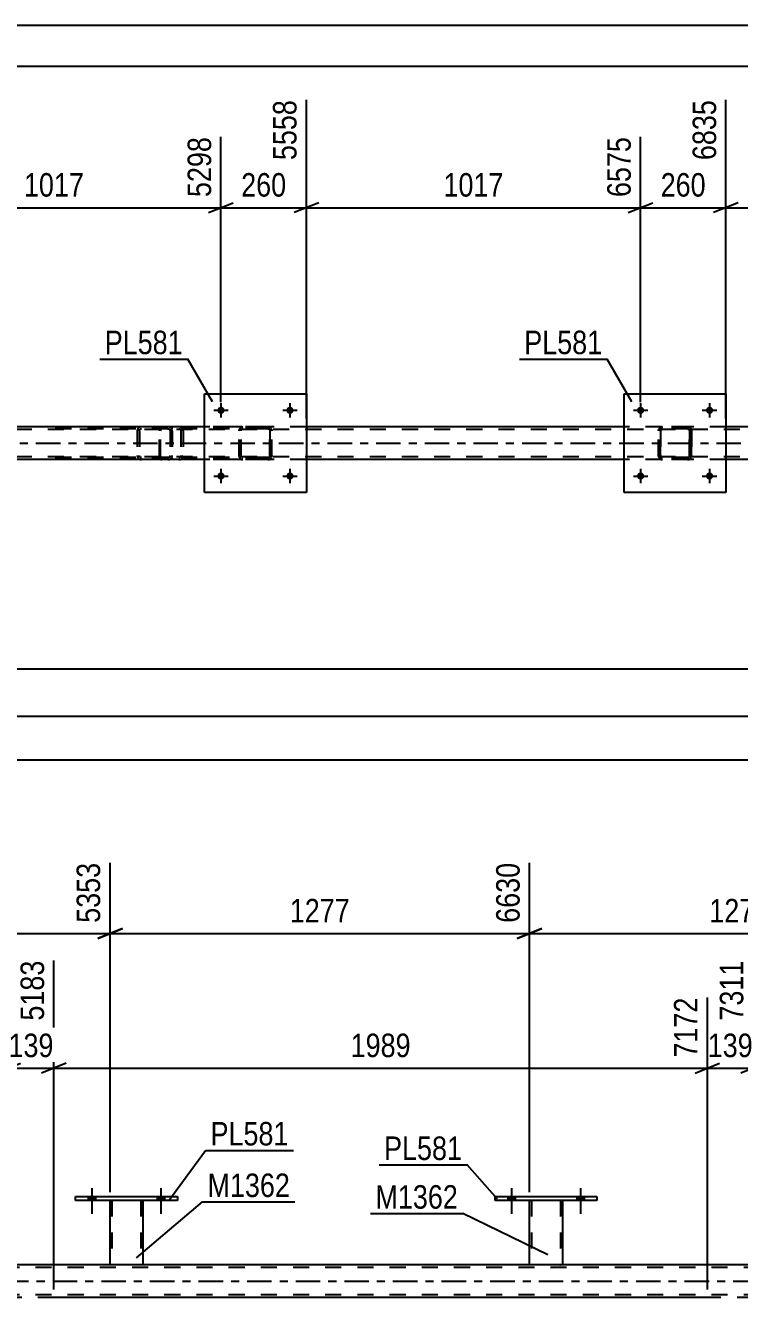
# Model space of a CAD drawing. Header units: millimetres. Extents: x 0 to 841, y 0 to 594.
# Drawn here: x 293.1 to 380, y 439.1 to 594 of the extents above; entities that cross this region are included whole.
import ezdxf

# ---------------------------------------------------------------- set-up
doc = ezdxf.new("R2010")
doc.units = ezdxf.units.MM
doc.linetypes.add('DXK_LINE_DOT2', pattern=[3.9198, 1.9599, -1.9599])
doc.linetypes.add('DXK_LINE_DOT3', pattern=[5.9187, 2.979, -0.9799, 0.9799, -0.9799])
doc.styles.add('Arial Narrow', font='ARIALN.TTF', dxfattribs={"height": 0.2})

# ---------------------------------------------------------------- blocks, each defined once
blk = doc.blocks.new('Unknown-247305129-1135')
at = {"color": 5, "linetype": 'Continuous'}
for p, q in [((841, 594), (0, 594)), ((836, 589), (5, 589))]:
    blk.add_line(p, q, dxfattribs=at)
blk = doc.blocks.new('Part-247305129-20860 - 2424')
at = {"color": 7, "linetype": 'DXK_LINE_DOT2'}
for p, q in [((319.08, 544.64), (319.12, 544.82)), ((319.12, 544.82), (319.08, 544.64)), ((319.08, 541.6), (319.08, 544.64)), ((319.08, 541.6), (319.08, 544.64)), ((319.32, 544.64), (319.34, 544.73)), ((319.32, 541.6), (319.32, 544.64)), ((319.32, 541.6), (319.32, 544.64)), ((319.34, 544.73), (319.4, 544.81)), ((319.38, 545.08), (319.56, 545.12)), ((319.56, 545.12), (319.38, 545.08)), ((319.4, 544.81), (319.47, 544.86)), ((319.47, 544.86), (319.56, 544.88)), ((322.6, 545.12), (319.56, 545.12)), ((322.6, 544.88), (319.56, 544.88)), ((322.6, 545.12), (322.79, 545.08)), ((322.79, 545.08), (322.6, 545.12)), ((322.6, 544.88), (322.7, 544.86)), ((322.7, 544.86), (322.77, 544.81)), ((322.77, 544.81), (322.83, 544.73)), ((322.83, 544.73), (322.84, 544.64)), ((322.84, 541.6), (322.84, 544.64)), ((322.84, 544.64), (322.84, 541.6)), ((323.05, 544.82), (323.08, 544.64)), ((323.08, 544.64), (323.05, 544.82)), ((323.08, 541.6), (323.08, 544.64)), ((323.08, 541.6), (323.08, 544.64)), ((319.12, 541.41), (319.08, 541.6)), ((319.08, 541.6), (319.12, 541.41)), ((319.34, 541.51), (319.32, 541.6)), ((319.4, 541.43), (319.34, 541.51)), ((319.56, 541.12), (319.38, 541.15)), ((319.38, 541.15), (319.56, 541.12)), ((319.47, 541.38), (319.4, 541.43)), ((319.56, 541.36), (319.47, 541.38)), ((322.6, 541.36), (319.56, 541.36)), ((322.6, 541.12), (319.56, 541.12)), ((322.7, 541.38), (322.6, 541.36)), ((322.79, 541.15), (322.6, 541.12)), ((322.6, 541.12), (322.79, 541.15)), ((322.77, 541.43), (322.7, 541.38)), ((322.83, 541.51), (322.77, 541.43)), ((322.84, 541.6), (322.83, 541.51)), ((323.08, 541.6), (323.05, 541.41)), ((323.05, 541.41), (323.08, 541.6))]:
    blk.add_line(p, q, dxfattribs=at)
at = {"color": 7, "linetype": 'DXK_LINE_DOT3'}
blk.add_line((321.08, 543.12), (321.08, 543.12), dxfattribs=at)
at = {"color": 7, "linetype": 'DXK_LINE_DOT2'}
for centre, start, end in [((319.56, 544.64), 112.5, 157.5), ((319.56, 544.64), 112.5, 157.5), ((322.6, 544.64), 22.5, 67.5), ((322.6, 544.64), 22.5, 67.5), ((319.56, 541.6), 202.5, 247.5), ((319.56, 541.6), 202.5, 247.5), ((322.6, 541.6), 292.5, 337.5), ((322.6, 541.6), 292.5, 337.5)]:
    blk.add_arc(centre, 0.48, start, end, dxfattribs=at)
blk = doc.blocks.new('Part-247305129-2567 - 2424')
at = {"color": 7, "linetype": 'DXK_LINE_DOT2'}
for p, q in [((744.61, 544.8), (104.95, 544.8)), ((327.28, 545.12), (314.88, 545.12)), ((378.37, 545.12), (365.97, 545.12)), ((744.61, 541.44), (104.95, 541.44)), ((327.28, 541.12), (314.88, 541.12)), ((378.37, 541.12), (365.97, 541.12))]:
    blk.add_line(p, q, dxfattribs=at)
at = {"color": 2, "linetype": 'Continuous'}
for p, q in [((314.88, 545.12), (276.2, 545.12)), ((365.97, 545.12), (327.28, 545.12)), ((417.05, 545.12), (378.37, 545.12)), ((314.88, 541.12), (276.2, 541.12)), ((365.97, 541.12), (327.28, 541.12)), ((417.05, 541.12), (378.37, 541.12))]:
    blk.add_line(p, q, dxfattribs=at)
at = {"color": 7, "linetype": 'DXK_LINE_DOT3'}
blk.add_line((104.95, 543.12), (744.61, 543.12), dxfattribs=at)
blk = doc.blocks.new('Part-247305129-2427 - 2424')
at = {"color": 7, "linetype": 'DXK_LINE_DOT2'}
for p, q in [((310.43, 545.12), (295.44, 545.12)), ((310.43, 544.88), (295.44, 544.88)), ((306.71, 544.77), (306.68, 544.64)), ((306.68, 544.64), (306.68, 541.6)), ((306.72, 544.82), (306.71, 544.77)), ((306.94, 544.64), (306.96, 544.73)), ((306.94, 544.64), (306.94, 541.6)), ((306.96, 544.73), (307.01, 544.81)), ((307.19, 545.12), (307, 545.08)), ((307.01, 544.81), (307.09, 544.86)), ((307.09, 544.86), (307.19, 544.88)), ((310.62, 545.08), (310.43, 545.12)), ((310.43, 544.88), (310.53, 544.86)), ((310.53, 544.86), (310.61, 544.81)), ((310.61, 544.81), (310.66, 544.73)), ((310.66, 544.73), (310.68, 544.64)), ((310.68, 544.64), (310.68, 541.6)), ((310.91, 544.77), (310.9, 544.82)), ((310.94, 544.64), (310.91, 544.77)), ((310.94, 544.64), (310.94, 541.6)), ((310.43, 541.36), (295.44, 541.36)), ((310.43, 541.12), (295.44, 541.12)), ((306.68, 541.6), (306.69, 541.57)), ((306.69, 541.57), (306.71, 541.46)), ((306.71, 541.46), (306.72, 541.41)), ((306.96, 541.51), (306.94, 541.6)), ((307.01, 541.43), (306.96, 541.51)), ((307, 541.15), (307.19, 541.12)), ((307.09, 541.38), (307.01, 541.43)), ((307.19, 541.36), (307.09, 541.38)), ((310.53, 541.38), (310.43, 541.36)), ((310.43, 541.12), (310.62, 541.15)), ((310.61, 541.43), (310.53, 541.38)), ((310.66, 541.51), (310.61, 541.43)), ((310.68, 541.6), (310.66, 541.51)), ((310.9, 541.41), (310.91, 541.46)), ((310.91, 541.46), (310.93, 541.57)), ((310.93, 541.57), (310.94, 541.6))]:
    blk.add_line(p, q, dxfattribs=at)
for centre, start, end in [((307.17, 544.62), 110.7583, 155.68), ((310.45, 544.62), 24.32, 69.2417), ((307.17, 541.62), 204.32, 249.2417), ((310.45, 541.62), 290.7583, 335.68)]:
    blk.add_arc(centre, 0.496, start, end, dxfattribs=at)
blk = doc.blocks.new('Part-247305129-2435 - 2424')
at = {"color": 7, "linetype": 'DXK_LINE_DOT2'}
for p, q in [((309.41, 544.82), (309.39, 544.64)), ((309.39, 541.6), (309.39, 544.64)), ((309.47, 544.98), (309.41, 544.82)), ((309.56, 545.08), (309.47, 544.98)), ((309.53, 544.64), (309.54, 544.73)), ((309.53, 541.6), (309.53, 544.64)), ((309.54, 544.73), (309.57, 544.81)), ((309.66, 545.12), (309.56, 545.08)), ((309.57, 544.81), (309.61, 544.86)), ((309.61, 544.86), (309.66, 544.88)), ((321.82, 545.12), (309.66, 545.12)), ((321.82, 544.88), (309.66, 544.88)), ((310.94, 544.88), (310.94, 545.12)), ((311.95, 545.08), (311.75, 545.12)), ((311.75, 544.88), (311.85, 544.86)), ((311.85, 544.86), (311.93, 544.81)), ((311.93, 544.81), (311.99, 544.73)), ((311.99, 544.73), (312.01, 544.64)), ((312.01, 544.64), (312.01, 541.6)), ((312.23, 544.77), (312.22, 544.82)), ((312.26, 544.64), (312.23, 544.77)), ((312.26, 544.64), (312.26, 541.6)), ((309.39, 541.6), (309.41, 541.41)), ((309.41, 541.41), (309.47, 541.26)), ((309.47, 541.26), (309.56, 541.15)), ((309.54, 541.51), (309.53, 541.6)), ((309.57, 541.43), (309.54, 541.51)), ((309.56, 541.15), (309.66, 541.12)), ((309.61, 541.38), (309.57, 541.43)), ((309.66, 541.36), (309.61, 541.38)), ((321.82, 541.36), (309.66, 541.36)), ((321.82, 541.12), (309.66, 541.12)), ((310.94, 541.12), (310.94, 541.36)), ((311.85, 541.38), (311.75, 541.36)), ((311.75, 541.12), (311.95, 541.15)), ((311.93, 541.43), (311.85, 541.38)), ((311.99, 541.51), (311.93, 541.43)), ((312.01, 541.6), (311.99, 541.51)), ((312.22, 541.41), (312.23, 541.46)), ((312.23, 541.46), (312.25, 541.57)), ((312.25, 541.57), (312.26, 541.6))]:
    blk.add_line(p, q, dxfattribs=at)
for centre, start, end in [((311.77, 544.62), 23.8494, 68.8059), ((311.77, 541.61), 291.1941, 336.1506)]:
    blk.add_arc(centre, 0.492, start, end, dxfattribs=at)
blk = doc.blocks.new('Part-247305129-20863 - 2424')
at = {"color": 2, "linetype": 'Continuous'}
for p, q in [((365.97, 537.12), (365.97, 549.12)), ((365.97, 549.12), (378.37, 549.12)), ((378.37, 549.12), (378.37, 537.12)), ((378.37, 537.12), (365.97, 537.12))]:
    blk.add_line(p, q, dxfattribs=at)
blk = doc.blocks.new('Part-247305129-20862 - 2424')
at = {"color": 7, "linetype": 'DXK_LINE_DOT2'}
for p, q in [((370.17, 544.64), (370.21, 544.82)), ((370.2, 544.82), (370.17, 544.64)), ((370.17, 541.6), (370.17, 544.64)), ((370.17, 544.64), (370.17, 544.64)), ((370.17, 541.6), (370.17, 544.64)), ((370.41, 544.64), (370.42, 544.73)), ((370.43, 544.73), (370.41, 544.64)), ((370.41, 541.6), (370.41, 544.64)), ((370.41, 544.64), (370.41, 544.64)), ((370.41, 544.64), (370.41, 541.6)), ((370.42, 544.73), (370.48, 544.81)), ((370.48, 544.81), (370.43, 544.73)), ((370.65, 545.12), (370.46, 545.08)), ((370.47, 545.08), (370.65, 545.12)), ((370.48, 544.81), (370.55, 544.86)), ((370.56, 544.86), (370.48, 544.81)), ((370.55, 544.86), (370.65, 544.88)), ((370.65, 544.88), (370.56, 544.86)), ((373.69, 545.12), (370.65, 545.12)), ((373.69, 544.88), (370.65, 544.88)), ((373.69, 545.12), (373.88, 545.08)), ((373.87, 545.08), (373.69, 545.12)), ((373.69, 544.88), (373.78, 544.86)), ((373.78, 544.86), (373.69, 544.88)), ((373.78, 544.86), (373.86, 544.81)), ((373.86, 544.81), (373.78, 544.86)), ((373.86, 544.81), (373.91, 544.73)), ((373.91, 544.73), (373.86, 544.81)), ((373.91, 544.73), (373.93, 544.64)), ((373.93, 544.64), (373.91, 544.73)), ((373.93, 541.6), (373.93, 544.64)), ((373.93, 544.64), (373.93, 544.64)), ((373.93, 544.64), (373.93, 541.6)), ((374.17, 544.64), (374.13, 544.82)), ((374.14, 544.82), (374.17, 544.64)), ((374.17, 541.6), (374.17, 544.64)), ((374.17, 544.64), (374.17, 544.64)), ((374.17, 544.64), (374.17, 541.6)), ((370.17, 541.6), (370.17, 541.6)), ((370.21, 541.41), (370.17, 541.6)), ((370.17, 541.6), (370.2, 541.41)), ((370.41, 541.6), (370.41, 541.6)), ((370.42, 541.51), (370.41, 541.6)), ((370.41, 541.6), (370.43, 541.51)), ((370.48, 541.43), (370.42, 541.51)), ((370.43, 541.51), (370.48, 541.43)), ((370.46, 541.15), (370.65, 541.12)), ((370.65, 541.12), (370.47, 541.15)), ((370.55, 541.38), (370.48, 541.43)), ((370.48, 541.43), (370.56, 541.38)), ((370.65, 541.36), (370.55, 541.38)), ((370.56, 541.38), (370.65, 541.36)), ((373.69, 541.36), (370.65, 541.36)), ((373.69, 541.12), (370.65, 541.12)), ((373.78, 541.38), (373.69, 541.36)), ((373.69, 541.36), (373.78, 541.38)), ((373.88, 541.15), (373.69, 541.12)), ((373.69, 541.12), (373.87, 541.15)), ((373.86, 541.43), (373.78, 541.38)), ((373.78, 541.38), (373.86, 541.43)), ((373.91, 541.51), (373.86, 541.43)), ((373.86, 541.43), (373.91, 541.51)), ((373.93, 541.6), (373.91, 541.51)), ((373.91, 541.51), (373.93, 541.6)), ((373.93, 541.6), (373.93, 541.6)), ((374.13, 541.41), (374.17, 541.6)), ((374.17, 541.6), (374.14, 541.41)), ((374.17, 541.6), (374.17, 541.6))]:
    blk.add_line(p, q, dxfattribs=at)
at = {"color": 7, "linetype": 'DXK_LINE_DOT3'}
blk.add_line((372.16, 543.12), (372.18, 543.12), dxfattribs=at)
at = {"color": 7, "linetype": 'DXK_LINE_DOT2'}
for centre, start, end in [((370.65, 544.64), 112.5, 157.5), ((370.65, 544.64), 112.5, 157.5), ((373.69, 544.64), 22.5, 67.5), ((373.69, 544.64), 22.5, 67.5), ((370.65, 541.6), 202.5, 247.5), ((370.65, 541.6), 202.5, 247.5), ((373.69, 541.6), 292.5, 337.5), ((373.69, 541.6), 292.5, 337.5)]:
    blk.add_arc(centre, 0.48, start, end, dxfattribs=at)
blk = doc.blocks.new('Part-247305129-20861 - 2424')
at = {"color": 2, "linetype": 'Continuous'}
for p, q in [((314.88, 537.12), (314.88, 549.12)), ((314.88, 549.12), (327.28, 549.12)), ((327.28, 549.12), (327.28, 537.12)), ((327.28, 537.12), (314.88, 537.12))]:
    blk.add_line(p, q, dxfattribs=at)
blk = doc.blocks.new('Bolt-247305129-20887 - 2424')
at = {"linetype": 'Continuous'}
for points in [[(317.32, 539.12, -1), (316.44, 539.12, -1)], [(325.72, 539.12, -1), (324.84, 539.12, -1)]]:
    blk.add_hatch(color=1, dxfattribs=at).paths.add_polyline_path(points)
at = {"color": 1, "linetype": 'Continuous'}
for p, q in [((316.88, 540), (316.88, 538.24)), ((325.28, 540), (325.28, 538.24)), ((316, 539.12), (317.76, 539.12)), ((324.4, 539.12), (326.16, 539.12))]:
    blk.add_line(p, q, dxfattribs=at)
blk = doc.blocks.new('Bolt-247305129-20888 - 2424')
at = {"linetype": 'Continuous'}
for points in [[(317.32, 547.12, -1), (316.44, 547.12, -1)], [(325.72, 547.12, -1), (324.84, 547.12, -1)]]:
    blk.add_hatch(color=1, dxfattribs=at).paths.add_polyline_path(points)
at = {"color": 1, "linetype": 'Continuous'}
for p, q in [((316, 547.12), (317.76, 547.12)), ((316.88, 548), (316.88, 546.24)), ((324.4, 547.12), (326.16, 547.12)), ((325.28, 548), (325.28, 546.24))]:
    blk.add_line(p, q, dxfattribs=at)
blk = doc.blocks.new('Bolt-247305129-20889 - 2424')
at = {"linetype": 'Continuous'}
for points in [[(368.41, 539.12, -1), (367.53, 539.12, -1)], [(376.81, 539.12, -1), (375.93, 539.12, -1)]]:
    blk.add_hatch(color=1, dxfattribs=at).paths.add_polyline_path(points)
at = {"color": 1, "linetype": 'Continuous'}
for p, q in [((367.97, 540), (367.97, 538.24)), ((376.37, 540), (376.37, 538.24)), ((367.09, 539.12), (368.85, 539.12)), ((375.49, 539.12), (377.25, 539.12))]:
    blk.add_line(p, q, dxfattribs=at)
blk = doc.blocks.new('Bolt-247305129-20890 - 2424')
at = {"linetype": 'Continuous'}
for points in [[(368.41, 547.12, -1), (367.53, 547.12, -1)], [(376.81, 547.12, -1), (375.93, 547.12, -1)]]:
    blk.add_hatch(color=1, dxfattribs=at).paths.add_polyline_path(points)
at = {"color": 1, "linetype": 'Continuous'}
for p, q in [((367.09, 547.12), (368.85, 547.12)), ((367.97, 548), (367.97, 546.24)), ((375.49, 547.12), (377.25, 547.12)), ((376.37, 548), (376.37, 546.24))]:
    blk.add_line(p, q, dxfattribs=at)
blk = doc.blocks.new('Part-247305129-21260 - 3072')
at = {"color": 2, "linetype": 'Continuous'}
for p, q in [((350.25, 450.89), (350.25, 451.37)), ((350.25, 451.37), (362.65, 451.37)), ((362.65, 450.89), (350.25, 450.89)), ((362.65, 451.37), (362.65, 450.89))]:
    blk.add_line(p, q, dxfattribs=at)
blk = doc.blocks.new('Part-247305129-3125 - 3072')
at = {"color": 7, "linetype": 'DXK_LINE_DOT2'}
for p, q in [((743.11, 442.73), (89.24, 442.73)), ((307.37, 443.05), (303.37, 443.05)), ((356.46, 443.05), (354.46, 443.05)), ((743.11, 439.37), (89.24, 439.37)), ((296.54, 439.05), (290.97, 439.05)), ((381.68, 439.05), (376.1, 439.05))]:
    blk.add_line(p, q, dxfattribs=at)
at = {"color": 2, "linetype": 'Continuous'}
for p, q in [((303.37, 443.05), (256.29, 443.05)), ((354.46, 443.05), (307.37, 443.05)), ((405.53, 443.05), (356.46, 443.05)), ((376.1, 439.05), (296.54, 439.05))]:
    blk.add_line(p, q, dxfattribs=at)
at = {"color": 7, "linetype": 'DXK_LINE_DOT3'}
blk.add_line((89.24, 441.05), (743.11, 441.05), dxfattribs=at)
blk = doc.blocks.new('Bolt-247305129-21285 - 3072')
at = {"linetype": 'Continuous'}
for points in [[(300.73, 450.89), (301.61, 450.89), (301.61, 451.37), (300.73, 451.37)], [(309.13, 450.89), (310.01, 450.89), (310.01, 451.37), (309.13, 451.37)]]:
    blk.add_hatch(color=1, dxfattribs=at).paths.add_polyline_path(points)
at = {"color": 1, "linetype": 'Continuous'}
for p, q in [((300.73, 451.37), (300.73, 450.89)), ((301.17, 452.37), (301.17, 449.25)), ((301.61, 451.37), (301.61, 450.89)), ((309.13, 451.37), (309.13, 450.89)), ((309.57, 452.37), (309.57, 449.25)), ((310.01, 451.37), (310.01, 450.89))]:
    blk.add_line(p, q, dxfattribs=at)
blk = doc.blocks.new('Bolt-247305129-21286 - 3072')
at = {"linetype": 'Continuous'}
for points in [[(351.81, 450.89), (352.69, 450.89), (352.69, 451.37), (351.81, 451.37)], [(360.21, 450.89), (361.09, 450.89), (361.09, 451.37), (360.21, 451.37)]]:
    blk.add_hatch(color=1, dxfattribs=at).paths.add_polyline_path(points)
at = {"color": 1, "linetype": 'Continuous'}
for p, q in [((351.81, 451.37), (351.81, 450.89)), ((352.25, 452.37), (352.25, 449.25)), ((352.69, 451.37), (352.69, 450.89)), ((360.21, 451.37), (360.21, 450.89)), ((360.65, 452.37), (360.65, 449.25)), ((361.09, 451.37), (361.09, 450.89))]:
    blk.add_line(p, q, dxfattribs=at)
blk = doc.blocks.new('Part-247305129-21257 - 3072')
at = {"color": 7, "linetype": 'DXK_LINE_DOT2'}
for p, q in [((303.37, 450.9), (307.37, 450.9)), ((303.37, 450.89), (303.37, 450.9)), ((303.37, 450.9), (303.37, 450.89)), ((303.61, 450.9), (303.61, 443.05)), ((307.13, 450.9), (307.13, 443.05)), ((307.37, 450.9), (307.37, 450.89)), ((307.37, 450.89), (307.37, 450.9)), ((307.11, 443.05), (307.13, 443.05))]:
    blk.add_line(p, q, dxfattribs=at)
at = {"color": 2, "linetype": 'Continuous'}
for p, q in [((303.37, 443.05), (303.37, 450.89)), ((307.37, 450.89), (307.37, 443.05)), ((307.34, 443.05), (303.37, 443.05)), ((307.37, 443.05), (307.34, 443.05))]:
    blk.add_line(p, q, dxfattribs=at)
blk = doc.blocks.new('Part-247305129-21258 - 3072')
at = {"color": 2, "linetype": 'Continuous'}
for p, q in [((299.17, 450.89), (299.17, 451.37)), ((299.17, 451.37), (311.57, 451.37)), ((311.57, 450.89), (299.17, 450.89)), ((311.57, 451.37), (311.57, 450.89))]:
    blk.add_line(p, q, dxfattribs=at)
blk = doc.blocks.new('Part-247305129-21259 - 3072')
at = {"color": 7, "linetype": 'DXK_LINE_DOT2'}
for p, q in [((354.45, 450.9), (358.45, 450.9)), ((354.45, 450.89), (354.45, 450.9)), ((354.45, 450.9), (354.45, 450.89)), ((354.69, 450.9), (354.7, 443.05)), ((358.21, 450.9), (358.22, 443.06)), ((358.45, 450.9), (358.45, 450.89)), ((358.45, 450.89), (358.45, 450.9)), ((358.15, 443.06), (358.16, 443.06)), ((358.16, 443.06), (358.2, 443.06)), ((358.2, 443.06), (358.22, 443.06))]:
    blk.add_line(p, q, dxfattribs=at)
at = {"color": 2, "linetype": 'Continuous'}
for p, q in [((354.46, 443.05), (354.45, 450.89)), ((358.45, 450.89), (358.46, 443.06)), ((358.42, 443.06), (354.46, 443.05)), ((358.46, 443.06), (358.42, 443.06))]:
    blk.add_line(p, q, dxfattribs=at)
blk = doc.blocks.new('Bolt-247305129-21284 - 3072')
at = {"linetype": 'Continuous'}
for points in [[(300.73, 450.89), (301.61, 450.89), (301.61, 451.37), (300.73, 451.37)], [(309.13, 450.89), (310.01, 450.89), (310.01, 451.37), (309.13, 451.37)]]:
    blk.add_hatch(color=1, dxfattribs=at).paths.add_polyline_path(points)
at = {"color": 1, "linetype": 'Continuous'}
for p, q in [((300.73, 451.37), (300.73, 450.89)), ((301.17, 452.37), (301.17, 449.25)), ((301.61, 451.37), (301.61, 450.89)), ((309.13, 451.37), (309.13, 450.89)), ((309.57, 452.37), (309.57, 449.25)), ((310.01, 451.37), (310.01, 450.89))]:
    blk.add_line(p, q, dxfattribs=at)
blk = doc.blocks.new('Bolt-247305129-21287 - 3072')
at = {"linetype": 'Continuous'}
for points in [[(351.81, 450.89), (352.69, 450.89), (352.69, 451.37), (351.81, 451.37)], [(360.21, 450.89), (361.09, 450.89), (361.09, 451.37), (360.21, 451.37)]]:
    blk.add_hatch(color=1, dxfattribs=at).paths.add_polyline_path(points)
at = {"color": 1, "linetype": 'Continuous'}
for p, q in [((351.81, 451.37), (351.81, 450.89)), ((352.25, 452.37), (352.25, 449.25)), ((352.69, 451.37), (352.69, 450.89)), ((360.21, 451.37), (360.21, 450.89)), ((360.65, 452.37), (360.65, 449.25)), ((361.09, 451.37), (361.09, 450.89))]:
    blk.add_line(p, q, dxfattribs=at)
blk = doc.blocks.new('StraightDimension-247305129-15022 - 2424')
at = {"color": 7, "linetype": 'Continuous'}
blk.add_line((220.54, 515.64), (781.73, 515.64), dxfattribs=at)
blk = doc.blocks.new('StraightDimension-247305129-2763 - 2424')
at = {"color": 7, "linetype": 'Continuous'}
blk.add_line((104.95, 509.87), (781.73, 509.87), dxfattribs=at)
blk = doc.blocks.new('StraightDimension-247305129-34222 - 2424')
at = {"color": 7, "linetype": 'Continuous'}
for p, q in [((327.28, 546.12), (327.28, 584.92)), ((316.88, 548.12), (316.88, 580.42)), ((315.38, 571.2), (318.38, 572.4)), ((316.88, 571.8), (327.28, 571.8)), ((328.78, 572.4), (325.78, 571.2))]:
    blk.add_line(p, q, dxfattribs=at)
at = {"color": 0}
blk.add_wipeout([(325.43, 572.55), (325.43, 576.75), (318.74, 576.75), (318.74, 572.55)], dxfattribs=at)
at = {"color": 3, "style": 'Arial Narrow'}
blk.add_text('260', height=2.863, dxfattribs=at).set_placement((319.34, 573.15))
at = {"color": 0, "linetype": 'Continuous'}
blk.add_wipeout([(326.68, 585.52), (322.48, 585.52), (322.48, 577), (326.68, 577)], dxfattribs=at)
at = {"color": 3, "linetype": 'Continuous', "style": 'Arial Narrow'}
blk.add_text('5558', height=2.863, rotation=90.0002, dxfattribs=at).set_placement((326.08, 577.6))
blk = doc.blocks.new('StraightDimension-247305129-2825 - 2424')
at = {"color": 7, "linetype": 'Continuous'}
blk.add_line((104.31, 504.55), (782.37, 504.55), dxfattribs=at)
blk = doc.blocks.new('StraightDimension-247305129-34219 - 2424')
at = {"color": 7, "linetype": 'Continuous'}
for p, q in [((378.37, 546.12), (378.37, 584.92)), ((419.05, 548.12), (419.05, 580.42)), ((379.87, 572.4), (376.87, 571.2)), ((378.37, 571.8), (419.05, 571.8)), ((417.55, 571.2), (420.55, 572.4))]:
    blk.add_line(p, q, dxfattribs=at)
at = {"color": 0, "linetype": 'Continuous'}
blk.add_wipeout([(418.45, 581.02), (414.25, 581.02), (414.25, 572.5), (418.45, 572.5)], dxfattribs=at)
at = {"color": 0}
blk.add_wipeout([(402.96, 572.55), (402.96, 576.75), (394.45, 576.75), (394.45, 572.55)], dxfattribs=at)
at = {"color": 3, "linetype": 'Continuous', "style": 'Arial Narrow'}
blk.add_text('7852', height=2.863, rotation=90.0002, dxfattribs=at).set_placement((417.85, 573.1))
at = {"color": 3, "style": 'Arial Narrow'}
blk.add_text('1017', height=2.863, dxfattribs=at).set_placement((395.05, 573.15))
blk = doc.blocks.new('StraightDimension-247305129-34220 - 2424')
at = {"color": 7, "linetype": 'Continuous'}
for p, q in [((378.37, 546.12), (378.37, 584.92)), ((367.97, 548.12), (367.97, 580.42)), ((366.47, 571.2), (369.47, 572.4)), ((367.97, 571.8), (378.37, 571.8)), ((379.87, 572.4), (376.87, 571.2))]:
    blk.add_line(p, q, dxfattribs=at)
at = {"color": 0}
blk.add_wipeout([(376.51, 572.55), (376.51, 576.75), (369.82, 576.75), (369.82, 572.55)], dxfattribs=at)
at = {"color": 3, "style": 'Arial Narrow'}
blk.add_text('260', height=2.863, dxfattribs=at).set_placement((370.42, 573.15))
at = {"color": 0, "linetype": 'Continuous'}
blk.add_wipeout([(377.77, 585.52), (373.57, 585.52), (373.57, 577), (377.77, 577)], dxfattribs=at)
at = {"color": 3, "linetype": 'Continuous', "style": 'Arial Narrow'}
blk.add_text('6835', height=2.863, rotation=90.0002, dxfattribs=at).set_placement((377.17, 577.6))
blk = doc.blocks.new('StraightDimension-247305129-34221 - 2424')
at = {"color": 7, "linetype": 'Continuous'}
for p, q in [((327.28, 546.12), (327.28, 584.92)), ((367.97, 548.12), (367.97, 580.42)), ((328.78, 572.4), (325.78, 571.2)), ((327.28, 571.8), (367.97, 571.8)), ((366.47, 571.2), (369.47, 572.4))]:
    blk.add_line(p, q, dxfattribs=at)
at = {"color": 0, "linetype": 'Continuous'}
blk.add_wipeout([(367.37, 581.02), (363.17, 581.02), (363.17, 572.5), (367.37, 572.5)], dxfattribs=at)
at = {"color": 0}
blk.add_wipeout([(351.88, 572.55), (351.88, 576.75), (343.37, 576.75), (343.37, 572.55)], dxfattribs=at)
at = {"color": 3, "linetype": 'Continuous', "style": 'Arial Narrow'}
blk.add_text('6575', height=2.863, rotation=90.0002, dxfattribs=at).set_placement((366.77, 573.1))
at = {"color": 3, "style": 'Arial Narrow'}
blk.add_text('1017', height=2.863, dxfattribs=at).set_placement((343.97, 573.15))
blk = doc.blocks.new('StraightDimension-247305129-34223 - 2424')
at = {"color": 7, "linetype": 'Continuous'}
for p, q in [((276.2, 546.12), (276.2, 584.92)), ((316.88, 548.12), (316.88, 580.42)), ((277.7, 572.4), (274.7, 571.2)), ((276.2, 571.8), (316.88, 571.8)), ((315.38, 571.2), (318.38, 572.4))]:
    blk.add_line(p, q, dxfattribs=at)
at = {"color": 0, "linetype": 'Continuous'}
blk.add_wipeout([(316.28, 581.02), (312.08, 581.02), (312.08, 572.5), (316.28, 572.5)], dxfattribs=at)
at = {"color": 0}
blk.add_wipeout([(300.8, 572.55), (300.8, 576.75), (292.29, 576.75), (292.29, 572.55)], dxfattribs=at)
at = {"color": 3, "linetype": 'Continuous', "style": 'Arial Narrow'}
blk.add_text('5298', height=2.863, rotation=90.0002, dxfattribs=at).set_placement((315.68, 573.1))
at = {"color": 3, "style": 'Arial Narrow'}
blk.add_text('1017', height=2.863, dxfattribs=at).set_placement((292.89, 573.15))
blk = doc.blocks.new('StraightDimension-247305129-15088 - 3072')
at = {"color": 7, "linetype": 'Continuous'}
for p, q in [((381.68, 440.05), (381.68, 480.11)), ((376.1, 440.05), (376.1, 475.61)), ((374.6, 466.39), (377.6, 467.59)), ((376.1, 466.99), (381.68, 466.99)), ((383.18, 467.59), (380.18, 466.39))]:
    blk.add_line(p, q, dxfattribs=at)
at = {"color": 0}
blk.add_wipeout([(382.23, 467.74), (382.23, 471.94), (375.55, 471.94), (375.55, 467.74)], dxfattribs=at)
at = {"color": 3, "style": 'Arial Narrow'}
blk.add_text('139', height=2.863, dxfattribs=at).set_placement((376.15, 468.34))
at = {"color": 0, "linetype": 'Continuous'}
blk.add_wipeout([(381.08, 480.71), (376.88, 480.71), (376.88, 472.19), (381.08, 472.19)], dxfattribs=at)
at = {"color": 3, "linetype": 'Continuous', "style": 'Arial Narrow'}
blk.add_text('7311', height=2.863, rotation=90.0002, dxfattribs=at).set_placement((380.48, 472.79))
blk = doc.blocks.new('StraightDimension-247305129-15089 - 3072')
at = {"color": 7, "linetype": 'Continuous'}
for p, q in [((296.54, 440.05), (296.54, 480.11)), ((376.1, 440.05), (376.1, 475.61)), ((298.04, 467.59), (295.04, 466.39)), ((296.54, 466.99), (376.1, 466.99)), ((374.6, 466.39), (377.6, 467.59))]:
    blk.add_line(p, q, dxfattribs=at)
at = {"color": 0, "linetype": 'Continuous'}
blk.add_wipeout([(375.5, 476.21), (371.3, 476.21), (371.3, 467.69), (375.5, 467.69)], dxfattribs=at)
at = {"color": 0}
blk.add_wipeout([(340.58, 467.74), (340.58, 471.94), (332.07, 471.94), (332.07, 467.74)], dxfattribs=at)
at = {"color": 3, "linetype": 'Continuous', "style": 'Arial Narrow'}
blk.add_text('7172', height=2.863, rotation=90.0002, dxfattribs=at).set_placement((374.9, 468.29))
at = {"color": 3, "style": 'Arial Narrow'}
blk.add_text('1989', height=2.863, dxfattribs=at).set_placement((332.67, 468.34))
blk = doc.blocks.new('StraightDimension-247305129-35950 - 3072')
at = {"color": 7, "linetype": 'Continuous'}
for p, q in [((252.29, 451.9), (252.29, 492.01)), ((303.37, 451.89), (303.37, 492.01)), ((253.79, 484), (250.79, 482.8)), ((301.87, 482.8), (304.87, 484)), ((252.29, 483.4), (303.37, 483.4))]:
    blk.add_line(p, q, dxfattribs=at)
at = {"color": 0, "linetype": 'Continuous'}
blk.add_wipeout([(302.77, 492.61), (298.57, 492.61), (298.57, 484.1), (302.77, 484.1)], dxfattribs=at)
at = {"color": 0}
blk.add_wipeout([(282.09, 484.15), (282.09, 488.35), (273.58, 488.35), (273.58, 484.15)], dxfattribs=at)
at = {"color": 3, "linetype": 'Continuous', "style": 'Arial Narrow'}
blk.add_text('5353', height=2.863, rotation=90.0002, dxfattribs=at).set_placement((302.17, 484.7))
at = {"color": 3, "style": 'Arial Narrow'}
blk.add_text('1277', height=2.863, dxfattribs=at).set_placement((274.18, 484.75))
blk = doc.blocks.new('StraightDimension-247305129-15090 - 3072')
at = {"color": 7, "linetype": 'Continuous'}
for p, q in [((296.54, 440.05), (296.54, 480.11)), ((290.97, 440.05), (290.97, 475.61)), ((289.47, 466.39), (292.47, 467.59)), ((290.97, 466.99), (296.54, 466.99)), ((298.04, 467.59), (295.04, 466.39))]:
    blk.add_line(p, q, dxfattribs=at)
at = {"color": 0}
blk.add_wipeout([(297.1, 467.74), (297.1, 471.94), (290.41, 471.94), (290.41, 467.74)], dxfattribs=at)
at = {"color": 3, "style": 'Arial Narrow'}
blk.add_text('139', height=2.863, dxfattribs=at).set_placement((291.01, 468.34))
at = {"color": 0, "linetype": 'Continuous'}
blk.add_wipeout([(295.94, 480.71), (291.74, 480.71), (291.74, 472.19), (295.94, 472.19)], dxfattribs=at)
at = {"color": 3, "linetype": 'Continuous', "style": 'Arial Narrow'}
blk.add_text('5183', height=2.863, rotation=90.0002, dxfattribs=at).set_placement((295.34, 472.79))
blk = doc.blocks.new('StraightDimension-247305129-35948 - 3072')
at = {"color": 7, "linetype": 'Continuous'}
for p, q in [((354.45, 451.89), (354.45, 492.01)), ((405.53, 451.9), (405.53, 492.01)), ((355.95, 484), (352.95, 482.8)), ((404.03, 482.8), (407.03, 484)), ((354.45, 483.4), (405.53, 483.4))]:
    blk.add_line(p, q, dxfattribs=at)
at = {"color": 0, "linetype": 'Continuous'}
blk.add_wipeout([(404.93, 492.61), (400.73, 492.61), (400.73, 484.1), (404.93, 484.1)], dxfattribs=at)
at = {"color": 0}
blk.add_wipeout([(384.25, 484.15), (384.25, 488.35), (375.74, 488.35), (375.74, 484.15)], dxfattribs=at)
at = {"color": 3, "linetype": 'Continuous', "style": 'Arial Narrow'}
blk.add_text('7907', height=2.863, rotation=90.0002, dxfattribs=at).set_placement((404.33, 484.7))
at = {"color": 3, "style": 'Arial Narrow'}
blk.add_text('1277', height=2.863, dxfattribs=at).set_placement((376.34, 484.75))
blk = doc.blocks.new('StraightDimension-247305129-35949 - 3072')
at = {"color": 7, "linetype": 'Continuous'}
for p, q in [((303.37, 451.89), (303.37, 492.01)), ((354.45, 451.89), (354.45, 492.01)), ((304.87, 484), (301.87, 482.8)), ((352.95, 482.8), (355.95, 484)), ((303.37, 483.4), (354.45, 483.4))]:
    blk.add_line(p, q, dxfattribs=at)
at = {"color": 0, "linetype": 'Continuous'}
blk.add_wipeout([(353.85, 492.61), (349.65, 492.61), (349.65, 484.1), (353.85, 484.1)], dxfattribs=at)
at = {"color": 0}
blk.add_wipeout([(333.17, 484.15), (333.17, 488.35), (324.66, 488.35), (324.66, 484.15)], dxfattribs=at)
at = {"color": 3, "linetype": 'Continuous', "style": 'Arial Narrow'}
blk.add_text('6630', height=2.863, rotation=90.0002, dxfattribs=at).set_placement((353.25, 484.7))
at = {"color": 3, "style": 'Arial Narrow'}
blk.add_text('1277', height=2.863, dxfattribs=at).set_placement((325.26, 484.75))
blk = doc.blocks.new('Mark-247305129-35051 - 2424')
at = {"color": 0}
blk.add_wipeout([(312.23, 553.96), (312.23, 556.96), (302.73, 556.96), (302.73, 553.96)], dxfattribs=at)
blk.add_wipeout([(312.23, 553.96), (312.23, 556.96), (302.73, 556.96), (302.73, 553.96)], dxfattribs=at)
at = {"color": 30, "linetype": 'Continuous'}
for p in [(302.13, 553.36), (315.83, 548.17)]:
    blk.add_line(p, (312.83, 553.36), dxfattribs=at)
at = {"color": 3, "style": 'Arial Narrow'}
blk.add_text('PL581', height=2.863, dxfattribs=at).set_placement((302.73, 553.96))
blk = doc.blocks.new('Mark-247305129-35054 - 2424')
at = {"color": 0}
blk.add_wipeout([(363.31, 553.96), (363.31, 556.96), (353.81, 556.96), (353.81, 553.96)], dxfattribs=at)
blk.add_wipeout([(363.31, 553.96), (363.31, 556.96), (353.81, 556.96), (353.81, 553.96)], dxfattribs=at)
at = {"color": 30, "linetype": 'Continuous'}
for p in [(353.21, 553.36), (366.91, 548.17)]:
    blk.add_line(p, (363.91, 553.36), dxfattribs=at)
at = {"color": 3, "style": 'Arial Narrow'}
blk.add_text('PL581', height=2.863, dxfattribs=at).set_placement((353.81, 553.96))
blk = doc.blocks.new('Mark-247305129-36138 - 3072')
at = {"color": 0}
blk.add_wipeout([(325.29, 451.3), (325.29, 454.3), (315.24, 454.3), (315.24, 451.3)], dxfattribs=at)
blk.add_wipeout([(325.29, 451.3), (325.29, 454.3), (315.24, 454.3), (315.24, 451.3)], dxfattribs=at)
at = {"color": 30, "linetype": 'Continuous'}
for p, q in [((306.59, 443.89), (314.64, 450.7)), ((314.64, 450.7), (325.89, 450.7))]:
    blk.add_line(p, q, dxfattribs=at)
at = {"color": 3, "style": 'Arial Narrow'}
blk.add_text('M1362', height=2.863, dxfattribs=at).set_placement((315.24, 451.3))
blk = doc.blocks.new('Mark-247305129-36141 - 3072')
at = {"color": 0}
blk.add_wipeout([(325.12, 457.58), (325.12, 460.58), (315.61, 460.58), (315.61, 457.58)], dxfattribs=at)
blk.add_wipeout([(325.12, 457.58), (325.12, 460.58), (315.61, 460.58), (315.61, 457.58)], dxfattribs=at)
at = {"color": 30, "linetype": 'Continuous'}
for p, q in [((310.53, 450.89), (315.01, 456.98)), ((315.01, 456.98), (325.72, 456.98))]:
    blk.add_line(p, q, dxfattribs=at)
at = {"color": 3, "style": 'Arial Narrow'}
blk.add_text('PL581', height=2.863, dxfattribs=at).set_placement((315.61, 457.58))
blk = doc.blocks.new('Mark-247305129-36144 - 3072')
at = {"color": 0}
blk.add_wipeout([(345.74, 449.88), (345.74, 452.88), (335.69, 452.88), (335.69, 449.88)], dxfattribs=at)
blk.add_wipeout([(345.74, 449.88), (345.74, 452.88), (335.69, 452.88), (335.69, 449.88)], dxfattribs=at)
at = {"color": 30, "linetype": 'Continuous'}
for p in [(335.09, 449.28), (356.68, 444.26)]:
    blk.add_line(p, (346.34, 449.28), dxfattribs=at)
at = {"color": 3, "style": 'Arial Narrow'}
blk.add_text('M1362', height=2.863, dxfattribs=at).set_placement((335.69, 449.88))
blk = doc.blocks.new('Mark-247305129-36147 - 3072')
at = {"color": 0}
blk.add_wipeout([(346.24, 455.81), (346.24, 458.81), (336.74, 458.81), (336.74, 455.81)], dxfattribs=at)
blk.add_wipeout([(346.24, 455.81), (346.24, 458.81), (336.74, 458.81), (336.74, 455.81)], dxfattribs=at)
at = {"color": 30, "linetype": 'Continuous'}
for p in [(336.14, 455.21), (350.53, 451.05)]:
    blk.add_line(p, (346.84, 455.21), dxfattribs=at)
at = {"color": 3, "style": 'Arial Narrow'}
blk.add_text('PL581', height=2.863, dxfattribs=at).set_placement((336.74, 455.81))

msp = doc.modelspace()

# ---------------------------------------------------------------- block references
for name in ['Unknown-247305129-1135', 'Part-247305129-20861 - 2424', 'Part-247305129-20863 - 2424', 'Part-247305129-2567 - 2424', 'Bolt-247305129-20888 - 2424', 'Bolt-247305129-20890 - 2424', 'Part-247305129-2427 - 2424', 'Part-247305129-2435 - 2424', 'Part-247305129-20860 - 2424', 'Part-247305129-20862 - 2424', 'Bolt-247305129-20887 - 2424', 'Bolt-247305129-20889 - 2424', 'Part-247305129-21258 - 3072', 'Bolt-247305129-21285 - 3072', 'Bolt-247305129-21284 - 3072', 'Part-247305129-21257 - 3072', 'Part-247305129-21260 - 3072', 'Bolt-247305129-21286 - 3072', 'Bolt-247305129-21287 - 3072', 'Part-247305129-21259 - 3072', 'Part-247305129-3125 - 3072']:
    msp.add_blockref(name, (0, 0))

# ---------------------------------------------------------------- next in the draw order: block references
for name in ['StraightDimension-247305129-34222 - 2424', 'StraightDimension-247305129-34219 - 2424', 'StraightDimension-247305129-15022 - 2424', 'StraightDimension-247305129-15088 - 3072']:
    msp.add_blockref(name, (0, 0))

# ---------------------------------------------------------------- next in the draw order: block references
for name in ['StraightDimension-247305129-34223 - 2424', 'StraightDimension-247305129-34220 - 2424', 'StraightDimension-247305129-2763 - 2424', 'StraightDimension-247305129-15089 - 3072']:
    msp.add_blockref(name, (0, 0))

# ---------------------------------------------------------------- next in the draw order: block references
for name in ['StraightDimension-247305129-34221 - 2424', 'Mark-247305129-35051 - 2424', 'StraightDimension-247305129-2825 - 2424', 'StraightDimension-247305129-35950 - 3072', 'StraightDimension-247305129-35948 - 3072']:
    msp.add_blockref(name, (0, 0))

# ---------------------------------------------------------------- next in the draw order: block references
for name in ['Mark-247305129-35054 - 2424', 'StraightDimension-247305129-35949 - 3072', 'StraightDimension-247305129-15090 - 3072']:
    msp.add_blockref(name, (0, 0))

# ---------------------------------------------------------------- next in the draw order: block references
for name in ['Mark-247305129-36138 - 3072', 'Mark-247305129-36144 - 3072']:
    msp.add_blockref(name, (0, 0))

# ---------------------------------------------------------------- next in the draw order: block references
for name in ['Mark-247305129-36141 - 3072', 'Mark-247305129-36147 - 3072']:
    msp.add_blockref(name, (0, 0))

doc.saveas('drawing.dxf')
